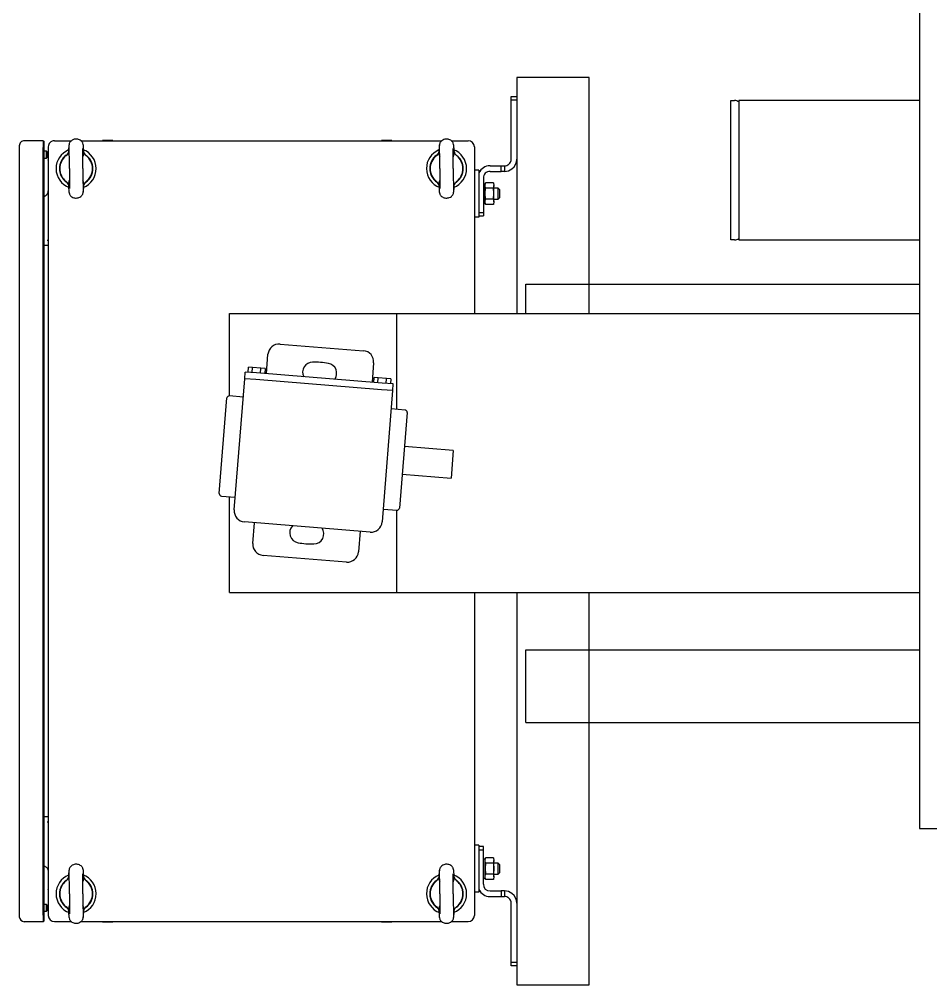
# Model space of a CAD drawing. Header units: millimetres. Extents: x 89978 to 501025, y -351975 to 835730.
# Drawn here: x 147636 to 148453, y -212986 to -212121 of the extents above; entities that cross this region are included whole.
import ezdxf

# ---------------------------------------------------------------- set-up
doc = ezdxf.new("R2010")
doc.units = ezdxf.units.MM
doc.header["$LTSCALE"] = 150
doc.layers.add('------00 Switch Gear_154kV', color=4, linetype='Continuous')

# ---------------------------------------------------------------- blocks, each defined once
blk = doc.blocks.new('X-1F-PLAN$0$top tr')
at = {"layer": '------00 Switch Gear_154kV', "linetype": 'Continuous'}
for p, q in [((324597.05, 115327.95), (324532.05, 115327.95)), ((324532.05, 115327.95), (324532.05, 114976.45)), ((324597.05, 114976.45), (324597.05, 115327.95)), ((324597.05, 115310.95), (324602.05, 115310.95)), ((324597.05, 115307.95), (324602.05, 115307.95)), ((324602.05, 115310.95), (324602.05, 115307.95)), ((324602.05, 115307.95), (324602.05, 115254.95)), ((324635.05, 114976.45), (324635.05, 115265.95)), ((324655.79, 115271.45), (324640.55, 115271.45)), ((324987.79, 115271.45), (324664.27, 115271.45)), ((324709.24, 115271.45), (324709.1, 115271.55)), ((324711.41, 115271.55), (324709.1, 115271.55)), ((324716.03, 115271.55), (324711.41, 115271.55)), ((324711.41, 115271.55), (324711.48, 115271.45)), ((324715.95, 115271.45), (324716.03, 115271.55)), ((324718.33, 115271.55), (324716.03, 115271.55)), ((324718.19, 115271.45), (324718.33, 115271.55)), ((324959.24, 115271.45), (324959.1, 115271.55)), ((324961.41, 115271.55), (324959.1, 115271.55)), ((324966.03, 115271.55), (324961.41, 115271.55)), ((324961.41, 115271.55), (324961.48, 115271.45)), ((324965.95, 115271.45), (324966.03, 115271.55)), ((324968.33, 115271.55), (324966.03, 115271.55)), ((324968.19, 115271.45), (324968.33, 115271.55)), ((325011.55, 115271.45), (324996.27, 115271.45)), ((325017.05, 114576.95), (325017.05, 115265.95)), ((325021.5, 115271.5), (325021, 115271)), ((325021, 115265.5), (325021, 115271)), ((325021, 114577.5), (325021, 115265.5)), ((325021.5, 115271.5), (325038.5, 115271.5)), ((325021.5, 115265.5), (325021.5, 115271.5)), ((325021.5, 115265.5), (325021.5, 114577.5)), ((325043, 115265.5), (325043, 115267)), ((325043, 114577.5), (325043, 115265.5)), ((325018.59, 115262), (325018, 115261.41)), ((325018, 115261.41), (325018, 115256.59)), ((325018, 115256.59), (325018.59, 115256)), ((325018.59, 115262), (325018.59, 115256)), ((325021, 115262), (325018.59, 115262)), ((325018.59, 115256), (325021, 115256)), ((324608.05, 115243.95), (324608.05, 115248.95)), ((324611.05, 115248.95), (324608.05, 115248.95)), ((324621.05, 115248.95), (324611.05, 115248.95)), ((324611.05, 115243.95), (324611.05, 115248.95)), ((325017.05, 115254.08), (325017.15, 115254.22)), ((325017.15, 115251.34), (325017.05, 115251.26)), ((325017.15, 115251.34), (325017.15, 115254.22)), ((325017.15, 115245.56), (325017.15, 115251.34)), ((324608.05, 115243.95), (324611.05, 115243.95)), ((324621.05, 115243.95), (324611.05, 115243.95)), ((324627.05, 115237.95), (324627.05, 115206.95)), ((324631.05, 115244.95), (324635.05, 115244.95)), ((324631.05, 115202.95), (324631.05, 115244.95)), ((325017.05, 115245.63), (325017.15, 115245.56)), ((325017.05, 115242.82), (325017.15, 115242.67)), ((325017.15, 115242.67), (325017.15, 115245.56)), ((324618.03, 115233.78), (324617.53, 115232.4)), ((324617.55, 115231.31), (324618.02, 115233.76)), ((324618.02, 115228.86), (324617.55, 115231.31)), ((324617.55, 115231.31), (324617.55, 115223.95)), ((324618.02, 115233.76), (324625.07, 115233.76)), ((324625.55, 115232.45), (324625.06, 115233.78)), ((324625.07, 115233.76), (324625.55, 115231.31)), ((324625.55, 115231.31), (324625.07, 115228.86)), ((324627.05, 115232.45), (324625.55, 115232.45)), ((324625.55, 115232.23), (324625.55, 115229.78)), ((324625.55, 115231.31), (324625.55, 115223.95)), ((324613.65, 115228.95), (324612.15, 115227.45)), ((324612.15, 115227.45), (324612.15, 115220.45)), ((324613.65, 115228.95), (324613.65, 115218.95)), ((324615.15, 115228.95), (324613.65, 115228.95)), ((324617.55, 115228.95), (324615.15, 115228.95)), ((324617.55, 115223.95), (324618.02, 115228.86)), ((324618.02, 115219.04), (324617.55, 115223.95)), ((324617.55, 115223.95), (324617.55, 115216.59)), ((324618.02, 115228.86), (324625.07, 115228.86)), ((324625.55, 115223.95), (324625.07, 115228.86)), ((324625.07, 115219.04), (324625.55, 115223.95)), ((324625.55, 115226.35), (324625.55, 115221.46)), ((324625.55, 115223.95), (324625.55, 115216.59)), ((324612.15, 115220.45), (324613.65, 115218.95)), ((324613.65, 115218.95), (324615.15, 115218.95)), ((324615.15, 115218.95), (324617.55, 115218.95)), ((324617.53, 115215.5), (324618.03, 115214.11)), ((324617.55, 115216.59), (324618.02, 115219.04)), ((324618.02, 115214.13), (324617.55, 115216.59)), ((324618.02, 115219.04), (324625.07, 115219.04)), ((324618.02, 115214.13), (324625.07, 115214.13)), ((324625.06, 115214.11), (324625.55, 115215.45)), ((324625.07, 115219.04), (324625.55, 115216.59)), ((324625.55, 115216.59), (324625.07, 115214.13)), ((324625.55, 115218.19), (324625.55, 115215.67)), ((324625.55, 115215.45), (324627.05, 115215.45)), ((324631.05, 115206.95), (324627.05, 115206.95)), ((324627.05, 115206.95), (324627.05, 115203.95)), ((324627.05, 115203.95), (324631.05, 115203.95)), ((324631.05, 115202.95), (324635.05, 115202.95)), ((324236.05, 115187.95), (324136.05, 115187.95)), ((324236.05, 113307.95), (324236.05, 115187.95)), ((325017.05, 115177.5), (325020.5, 115177.5)), ((324589.05, 115092.95), (324236.05, 115092.95)), ((324589.05, 115092.95), (324589.05, 115027.95)), ((324589.05, 115027.95), (324236.05, 115027.95)), ((324704.55, 114976.45), (324236.05, 114976.45)), ((324704.55, 114976.45), (324704.55, 114902.63)), ((324854.55, 114976.45), (324704.55, 114976.45)), ((324854.55, 114976.45), (324854.55, 114890.56)), ((324749.79, 114949.15), (324824.54, 114943.13)), ((324737.53, 114921.54), (324739.02, 114939.98)), ((324833.71, 114932.37), (324832.23, 114913.92)), ((324728.56, 114922.27), (324841.2, 114913.2)), ((324708.33, 114795.48), (324717.79, 114913.1)), ((324695.36, 114815.08), (324702.26, 114900.81)), ((324716.87, 114901.64), (324704.41, 114902.64)), ((324850.36, 114902.43), (324840.9, 114784.81)), ((324861.9, 114889.97), (324849.44, 114890.97)), ((324863.73, 114887.81), (324856.84, 114802.09)), ((324653.95, 114849.01), (324655.95, 114873.93)), ((324699.81, 114870.4), (324655.95, 114873.93)), ((324653.95, 114849.01), (324697.8, 114845.48)), ((324697.19, 114812.93), (324709.65, 114811.93)), ((324704.55, 114812.34), (324704.55, 114726.45)), ((324842.22, 114801.26), (324854.68, 114800.26)), ((324854.55, 114800.27), (324854.55, 114726.45)), ((324708.28, 114795.48), (324707.8, 114789.5)), ((324707.8, 114789.5), (324717.81, 114788.7)), ((324708.28, 114795.48), (324718.3, 114794.68)), ((324709.97, 114784.81), (324710.33, 114789.3)), ((324714.07, 114789), (324713.71, 114784.51)), ((324717.81, 114788.7), (324830.45, 114779.63)), ((324718.3, 114794.68), (324830.93, 114785.62)), ((324721.55, 114788.4), (324721.19, 114783.91)), ((324725.3, 114788.1), (324724.93, 114783.61)), ((324725.38, 114770.53), (324726.79, 114787.98)), ((324709.97, 114784.81), (324713.71, 114784.51)), ((324713.71, 114784.51), (324721.19, 114783.91)), ((324721.19, 114783.91), (324724.93, 114783.61)), ((324821.48, 114780.36), (324820.08, 114762.91)), ((324822.61, 114775.75), (324822.97, 114780.24)), ((324826.71, 114779.94), (324826.35, 114775.45)), ((324830.45, 114779.63), (324840.47, 114778.83)), ((324830.93, 114785.62), (324840.95, 114784.81)), ((324834.19, 114779.33), (324833.83, 114774.85)), ((324840.95, 114784.81), (324840.47, 114778.83)), ((324822.61, 114775.75), (324826.35, 114775.45)), ((324826.35, 114775.45), (324833.83, 114774.85)), ((324833.83, 114774.85), (324837.57, 114774.55)), ((324837.93, 114779.03), (324837.57, 114774.55)), ((324809.31, 114753.75), (324734.55, 114759.76)), ((324704.55, 114726.45), (324236.05, 114726.45)), ((324532.05, 114726.45), (324532.05, 114514.95)), ((324589.05, 114726.45), (324589.05, 114699.95)), ((324597.05, 114514.95), (324597.05, 114726.45)), ((324635.05, 114576.95), (324635.05, 114726.45)), ((324854.55, 114726.45), (324704.55, 114726.45)), ((324589.05, 114699.95), (324236.05, 114699.95)), ((324398.05, 114660.45), (324236.05, 114660.45)), ((324398.05, 114535.45), (324398.05, 114660.45)), ((324401.8, 114660.45), (324405.05, 114660.45)), ((324405.05, 114660.45), (324405.05, 114535.45)), ((325017.05, 114665.5), (325020.5, 114665.5)), ((324631.05, 114638.95), (324627.05, 114638.95)), ((324627.05, 114635.95), (324627.05, 114638.95)), ((324631.05, 114635.95), (324627.05, 114635.95)), ((324627.05, 114604.95), (324627.05, 114635.95)), ((324631.05, 114639.95), (324635.05, 114639.95)), ((324631.05, 114597.95), (324631.05, 114639.95)), ((324613.65, 114623.95), (324612.15, 114622.45)), ((324613.65, 114623.95), (324613.65, 114613.95)), ((324615.15, 114623.95), (324613.65, 114623.95)), ((324617.55, 114623.95), (324615.15, 114623.95)), ((324618.03, 114628.78), (324617.53, 114627.4)), ((324617.55, 114626.31), (324618.02, 114628.76)), ((324618.02, 114623.86), (324617.55, 114626.31)), ((324617.55, 114626.31), (324617.55, 114618.95)), ((324618.02, 114623.86), (324617.55, 114618.95)), ((324618.02, 114628.76), (324625.07, 114628.76)), ((324618.02, 114623.86), (324625.07, 114623.86)), ((324625.55, 114627.45), (324625.06, 114628.78)), ((324625.07, 114628.76), (324625.55, 114626.31)), ((324625.55, 114626.31), (324625.07, 114623.86)), ((324625.07, 114623.86), (324625.55, 114618.95)), ((324627.05, 114627.45), (324625.55, 114627.45)), ((324625.55, 114627.23), (324625.55, 114616.47)), ((324625.55, 114626.31), (324625.55, 114618.95)), ((324612.15, 114622.45), (324612.15, 114615.45)), ((324612.15, 114615.45), (324613.65, 114613.95)), ((324617.55, 114618.95), (324618.02, 114614.04)), ((324617.55, 114618.95), (324617.55, 114611.59)), ((324625.55, 114618.95), (324625.07, 114614.04)), ((324625.55, 114618.95), (324625.55, 114611.59)), ((324613.65, 114613.95), (324615.15, 114613.95)), ((324615.15, 114613.95), (324617.55, 114613.95)), ((324617.53, 114610.5), (324618.03, 114609.11)), ((324617.55, 114611.59), (324618.02, 114614.04)), ((324618.02, 114609.13), (324617.55, 114611.59)), ((324618.02, 114614.04), (324625.07, 114614.04)), ((324618.02, 114609.13), (324625.07, 114609.13)), ((324625.06, 114609.11), (324625.55, 114610.45)), ((324625.07, 114614.04), (324625.55, 114611.59)), ((324625.55, 114611.59), (324625.07, 114609.13)), ((324625.55, 114613.16), (324625.55, 114610.67)), ((324625.55, 114610.45), (324627.05, 114610.45)), ((324608.05, 114598.95), (324611.05, 114598.95)), ((324608.05, 114593.95), (324608.05, 114598.95)), ((324621.05, 114598.95), (324611.05, 114598.95)), ((324611.05, 114598.95), (324611.05, 114593.95)), ((324631.05, 114597.95), (324635.05, 114597.95)), ((325017.05, 114600.08), (325017.15, 114600.22)), ((325017.15, 114597.34), (325017.15, 114600.22)), ((324611.05, 114593.95), (324608.05, 114593.95)), ((324621.05, 114593.95), (324611.05, 114593.95)), ((325017.15, 114597.34), (325017.05, 114597.26)), ((325017.05, 114591.63), (325017.15, 114591.56)), ((325017.05, 114588.82), (325017.15, 114588.67)), ((325017.15, 114591.56), (325017.15, 114597.34)), ((325017.15, 114588.67), (325017.15, 114591.56)), ((324602.05, 114587.95), (324602.05, 114534.95)), ((325018.59, 114587), (325018, 114586.41)), ((325018, 114586.41), (325018, 114581.59)), ((325018, 114581.59), (325018.59, 114581)), ((325018.59, 114587), (325018.59, 114581)), ((325021, 114587), (325018.59, 114587)), ((325018.59, 114581), (325021, 114581)), ((325021, 114572), (325021, 114577.5)), ((325021.5, 114571.5), (325021, 114572)), ((325021.5, 114571.5), (325021.5, 114577.5)), ((325021.5, 114571.5), (325038.5, 114571.5)), ((325043, 114576), (325043, 114577.5)), ((324655.82, 114571.45), (324640.55, 114571.45)), ((324987.82, 114571.45), (324664.3, 114571.45)), ((324709.24, 114571.45), (324709.1, 114571.35)), ((324709.1, 114571.35), (324711.41, 114571.35)), ((324711.41, 114571.35), (324711.48, 114571.45)), ((324711.41, 114571.35), (324716.03, 114571.35)), ((324715.95, 114571.45), (324716.03, 114571.35)), ((324716.03, 114571.35), (324718.33, 114571.35)), ((324718.19, 114571.45), (324718.33, 114571.35)), ((324959.24, 114571.45), (324959.1, 114571.35)), ((324959.1, 114571.35), (324961.41, 114571.35)), ((324961.41, 114571.35), (324961.48, 114571.45)), ((324961.41, 114571.35), (324966.03, 114571.35)), ((324965.95, 114571.45), (324966.03, 114571.35)), ((324966.03, 114571.35), (324968.33, 114571.35)), ((324968.19, 114571.45), (324968.33, 114571.35)), ((325011.55, 114571.45), (324996.3, 114571.45)), ((324236.05, 114535.45), (324398.05, 114535.45)), ((324405.05, 114535.45), (324401.8, 114535.45)), ((324602.05, 114534.95), (324597.05, 114534.95)), ((324602.05, 114531.95), (324597.05, 114531.95)), ((324602.05, 114534.95), (324602.05, 114531.95)), ((324532.05, 114514.95), (324597.05, 114514.95))]:
    blk.add_line(p, q, dxfattribs=at)
for centre, radius, start, end in [((324640.55, 115265.95), 5.5, 90, 180), ((324293.88, 115249.46), 360.18, 359.52076, 2.69455), ((324625.88, 115249.46), 360.18, 359.52076, 2.69455), ((325011.55, 115265.95), 5.5, 0, 90), ((325038.5, 115267), 4.5, 0, 90), ((324660.05, 115246.45), 18, 110.57101, 249.99184), ((324660.05, 115246.45), 15, 126.02866, 233.73825), ((324660.05, 115246.45), 14.73, 127.81454, 232.18546), ((324646.77, 115263.38), 6.8, 308.7168, 347.05457), ((324660.05, 115260.17), 6.87, 165.72872, 206.65733), ((324660.05, 115246.45), 18, 0, 70.16879), ((324660.05, 115260.17), 6.87, 332.88325, 14.27128), ((324660.05, 115246.45), 15, 0, 65.34704), ((324673.3, 115263.37), 6.77, 192.87712, 231.35151), ((324660.05, 115246.45), 14.73, 307.81454, 52.18546), ((324992.05, 115246.45), 18, 110.57101, 249.99184), ((324992.05, 115246.45), 15, 126.02866, 233.73825), ((324992.05, 115246.45), 14.73, 127.81454, 232.18546), ((324978.77, 115263.38), 6.8, 308.7168, 347.05457), ((324992.05, 115260.17), 6.87, 165.72872, 206.65733), ((324992.05, 115246.45), 18, 0, 70.16879), ((324992.05, 115260.17), 6.87, 332.88325, 14.27128), ((324992.05, 115246.45), 15, 0, 65.34704), ((325005.3, 115263.37), 6.77, 192.87712, 231.35151), ((324992.05, 115246.45), 14.73, 307.81454, 52.18546), ((324608.05, 115254.95), 11, 180, 232.55178), ((324608.05, 115254.95), 6, 180, 232.55178), ((324608.05, 115254.95), 6, 232.55178, 270), ((324621.05, 115237.95), 11, 24.61998, 90), ((325026.22, 115243.44), 360.18, 179.52076, 182.69455), ((324660.05, 115246.45), 18, 292.36297, 0), ((324660.05, 115246.45), 15, 307.25847, 0), ((325358.22, 115243.44), 360.18, 179.52076, 182.69455), ((324992.05, 115246.45), 18, 292.36297, 0), ((324992.05, 115246.45), 15, 307.25847, 0), ((324608.05, 115254.95), 11, 232.55178, 270), ((324621.05, 115237.95), 6, 0, 90), ((324646.79, 115229.53), 6.77, 12.87712, 51.35151), ((324660.05, 115232.73), 6.87, 152.88325, 194.27128), ((324660.05, 115232.73), 6.87, 345.72872, 26.65733), ((324673.32, 115229.51), 6.8, 128.7168, 167.05457), ((324978.79, 115229.53), 6.77, 12.87712, 51.35151), ((324992.05, 115232.73), 6.87, 152.88325, 194.27128), ((324992.05, 115232.73), 6.87, 345.72872, 26.65733), ((325005.32, 115229.51), 6.8, 128.7168, 167.05457), ((325018, 115179.5), 2.5, 90, 112.33368), ((324748.98, 114939.18), 10, 85.4, 175.4), ((324823.74, 114933.17), 10, 355.4, 85.4), ((324779.04, 114923.95), 9, 90.39924, 214.89584), ((324779.55, 114851.45), 81.5, 80.40043, 90.39924), ((324791.64, 114922.93), 9, 315.90446, 80.40043), ((324727.76, 114912.3), 10, 85.4, 175.4), ((324840.39, 114903.24), 10, 355.4, 85.4), ((324704.25, 114900.65), 2, 85.4, 175.4), ((324861.74, 114887.97), 2, 355.4, 85.4), ((324697.35, 114814.92), 2, 175.4, 265.4), ((324854.84, 114802.25), 2, 265.4, 355.4), ((324767.46, 114779.96), 9, 143.73775, 260.40076), ((324780.05, 114778.95), 9, 270.39957, 27.06199), ((324735.35, 114769.73), 10, 175.4, 265.4), ((324779.55, 114851.45), 81.5, 260.40076, 270.39957), ((324810.11, 114763.71), 10, 265.4, 355.4), ((324401.8, 114654.45), 6, 90, 128.75892), ((325018, 114663.5), 2.5, 247.66632, 270), ((324293.88, 114599.46), 360.18, 359.52076, 2.69455), ((324625.88, 114599.46), 360.18, 359.52076, 2.69455), ((324660.05, 114596.45), 18, 110.57101, 249.99184), ((324660.05, 114596.45), 15, 126.02866, 233.73825), ((324660.05, 114596.45), 14.73, 127.81454, 232.18546), ((324646.77, 114613.38), 6.8, 308.7168, 347.05457), ((324660.05, 114610.17), 6.87, 165.72872, 206.65733), ((324660.05, 114596.45), 18, 0, 70.16879), ((324660.05, 114610.17), 6.87, 332.88325, 14.27128), ((324660.05, 114596.45), 15, 0, 65.80503), ((324673.3, 114613.37), 6.77, 192.87712, 231.35151), ((324660.05, 114596.45), 14.73, 307.81454, 52.18546), ((324992.05, 114596.45), 18, 110.57101, 249.99184), ((324992.05, 114596.45), 15, 126.02866, 233.73825), ((324992.05, 114596.45), 14.73, 127.81454, 232.18546), ((324978.77, 114613.38), 6.8, 308.7168, 347.05457), ((324992.05, 114610.17), 6.87, 165.72872, 206.65733), ((324992.05, 114596.45), 18, 0, 70.16879), ((324992.05, 114610.17), 6.87, 332.88325, 14.27128), ((324992.05, 114596.45), 15, 0, 65.80503), ((325005.3, 114613.37), 6.77, 192.87712, 231.35151), ((324992.05, 114596.45), 14.73, 307.81454, 52.18546), ((324608.05, 114587.95), 11, 90, 127.44822), ((324621.05, 114604.95), 6, 270, 0), ((324621.05, 114604.95), 11, 270, 335.38002), ((324608.05, 114587.95), 11, 127.44822, 180), ((324608.05, 114587.95), 6, 127.44822, 180), ((324608.05, 114587.95), 6, 90, 127.44822), ((325026.22, 114593.44), 360.18, 179.52076, 182.69455), ((324660.05, 114596.45), 18, 292.36297, 0), ((324660.05, 114596.45), 15, 307.25847, 0), ((325358.22, 114593.44), 360.18, 179.52076, 182.69455), ((324992.05, 114596.45), 18, 292.36297, 0), ((324992.05, 114596.45), 15, 307.25847, 0), ((324646.79, 114579.53), 6.77, 12.87712, 51.35151), ((324660.05, 114582.73), 6.87, 152.88325, 194.27128), ((324660.05, 114582.73), 6.87, 345.72872, 26.65733), ((324673.32, 114579.51), 6.8, 128.7168, 167.05457), ((324978.79, 114579.53), 6.77, 12.87712, 51.35151), ((324992.05, 114582.73), 6.87, 152.88325, 194.27128), ((324992.05, 114582.73), 6.87, 345.72872, 26.65733), ((325005.32, 114579.51), 6.8, 128.7168, 167.05457), ((324640.55, 114576.95), 5.5, 180, 270), ((325011.55, 114576.95), 5.5, 270, 0), ((325038.5, 114576), 4.5, 270, 0), ((324401.8, 114541.45), 6, 231.24108, 270)]:
    blk.add_arc(centre, radius, start, end, dxfattribs=at)
for points, knots in [([(324666.87, 115261.06), (324666.85, 115261.89), (324666.79, 115264.25), (324666.61, 115266.99), (324666.38, 115268.59), (324665.81, 115269.86), (324665.04, 115270.9), (324663.8, 115271.91), (324662.27, 115272.6), (324660.69, 115272.9), (324659.12, 115272.88), (324657.38, 115272.47), (324655.92, 115271.65), (324654.83, 115270.58), (324654.14, 115269.53), (324653.69, 115268.27), (324653.64, 115267.46), (324653.61, 115266.98)], [0, 0, 0, 0, 0.089961, 0.303966, 0.442391, 0.487093, 0.530596, 0.579486, 0.632534, 0.680152, 0.722417, 0.772737, 0.838539, 0.876422, 0.916509, 0.957951, 1, 1, 1, 1]), ([(324998.87, 115261.06), (324998.85, 115261.89), (324998.79, 115264.25), (324998.61, 115266.99), (324998.38, 115268.59), (324997.81, 115269.86), (324997.04, 115270.9), (324995.8, 115271.91), (324994.27, 115272.6), (324992.69, 115272.9), (324991.12, 115272.88), (324989.38, 115272.47), (324987.92, 115271.65), (324986.83, 115270.58), (324986.14, 115269.53), (324985.69, 115268.27), (324985.64, 115267.46), (324985.61, 115266.98)], [0, 0, 0, 0, 0.089961, 0.303966, 0.442391, 0.487093, 0.530596, 0.579486, 0.632534, 0.680152, 0.722417, 0.772737, 0.838539, 0.876422, 0.916509, 0.957951, 1, 1, 1, 1]), ([(324653.53, 115267.61), (324653.47, 115267.31), (324653.36, 115265.76), (324653.24, 115262.83), (324653.21, 115260.68), (324653.2, 115260.33)], [0.320361, 0.320361, 0.320361, 0.320361, 0.6366517, 0.949028, 1, 1, 1, 1]), ([(324666.05, 115246.45), (324666.05, 115248.69), (324666.06, 115252.31), (324666.11, 115257.32), (324666.14, 115260.79), (324666.14, 115262.94), (324666.09, 115264.03), (324665.99, 115264.29), (324665.93, 115264.32)], [0, 0, 0, 0, 0.131338, 0.2499241, 0.3513575, 0.4371809, 0.5079826, 0.5593926, 0.5593926, 0.5593926, 0.5593926]), ([(324985.53, 115267.61), (324985.47, 115267.31), (324985.36, 115265.76), (324985.24, 115262.83), (324985.21, 115260.68), (324985.2, 115260.33)], [0.320361, 0.320361, 0.320361, 0.320361, 0.6366517, 0.949028, 1, 1, 1, 1]), ([(324998.05, 115246.45), (324998.05, 115248.69), (324998.06, 115252.31), (324998.11, 115257.32), (324998.14, 115260.79), (324998.14, 115262.94), (324998.09, 115264.03), (324997.99, 115264.29), (324997.93, 115264.32)], [0, 0, 0, 0, 0.131338, 0.2499241, 0.3513575, 0.4371809, 0.5079826, 0.5593926, 0.5593926, 0.5593926, 0.5593926]), ([(324654.05, 115246.45), (324654.04, 115244.21), (324654.03, 115240.59), (324653.98, 115235.58), (324653.95, 115232.11), (324653.95, 115229.95), (324654.01, 115228.87), (324654.1, 115228.61), (324654.17, 115228.57)], [0, 0, 0, 0, 0.131338, 0.2499241, 0.3513575, 0.4371809, 0.5079826, 0.5593926, 0.5593926, 0.5593926, 0.5593926]), ([(324986.05, 115246.45), (324986.04, 115244.21), (324986.03, 115240.59), (324985.98, 115235.58), (324985.95, 115232.11), (324985.95, 115229.95), (324986.01, 115228.87), (324986.1, 115228.61), (324986.17, 115228.57)], [0, 0, 0, 0, 0.131338, 0.2499241, 0.3513575, 0.4371809, 0.5079826, 0.5593926, 0.5593926, 0.5593926, 0.5593926]), ([(324653.22, 115231.84), (324653.24, 115231.01), (324653.3, 115228.65), (324653.48, 115225.91), (324653.71, 115224.3), (324654.29, 115223.04), (324655.05, 115222), (324656.29, 115220.98), (324657.83, 115220.29), (324659.4, 115219.99), (324660.98, 115220.02), (324662.71, 115220.42), (324664.17, 115221.24), (324665.26, 115222.32), (324665.95, 115223.37), (324666.4, 115224.62), (324666.46, 115225.44), (324666.48, 115225.92)], [0, 0, 0, 0, 0.089961, 0.303966, 0.442391, 0.487093, 0.530596, 0.579486, 0.632534, 0.680152, 0.722417, 0.772737, 0.838539, 0.876422, 0.916509, 0.957951, 1, 1, 1, 1]), ([(324666.56, 115225.29), (324666.62, 115225.58), (324666.73, 115227.14), (324666.85, 115230.06), (324666.88, 115232.21), (324666.89, 115232.57)], [0.320361, 0.320361, 0.320361, 0.320361, 0.6366517, 0.949028, 1, 1, 1, 1]), ([(324985.22, 115231.84), (324985.24, 115231.01), (324985.3, 115228.65), (324985.48, 115225.91), (324985.71, 115224.3), (324986.29, 115223.04), (324987.05, 115222), (324988.29, 115220.98), (324989.83, 115220.29), (324991.4, 115219.99), (324992.98, 115220.02), (324994.71, 115220.42), (324996.17, 115221.24), (324997.26, 115222.32), (324997.95, 115223.37), (324998.4, 115224.62), (324998.46, 115225.44), (324998.48, 115225.92)], [0, 0, 0, 0, 0.089961, 0.303966, 0.442391, 0.487093, 0.530596, 0.579486, 0.632534, 0.680152, 0.722417, 0.772737, 0.838539, 0.876422, 0.916509, 0.957951, 1, 1, 1, 1]), ([(324998.56, 115225.29), (324998.62, 115225.58), (324998.73, 115227.14), (324998.85, 115230.06), (324998.88, 115232.21), (324998.89, 115232.57)], [0.320361, 0.320361, 0.320361, 0.320361, 0.6366517, 0.949028, 1, 1, 1, 1]), ([(325022.05, 115221.45), (325021.46, 115221.45), (325020.82, 115221.56), (325019.9, 115221.92), (325019.6, 115222.08), (325019.02, 115222.45), (325018.75, 115222.67), (325018.27, 115223.16), (325018.05, 115223.43), (325017.67, 115224), (325017.52, 115224.3), (325017.15, 115225.22), (325017.05, 115225.86), (325017.05, 115226.45)], [0, 0, 0, 0, 0.25, 0.25, 0.375, 0.375, 0.5, 0.5, 0.625, 0.625, 0.75, 0.75, 1, 1, 1, 1]), ([(324653.53, 114617.61), (324653.47, 114617.31), (324653.36, 114615.76), (324653.24, 114612.83), (324653.21, 114610.68), (324653.2, 114610.33)], [0.320361, 0.320361, 0.320361, 0.320361, 0.6366517, 0.949028, 1, 1, 1, 1]), ([(324666.87, 114611.06), (324666.85, 114611.89), (324666.79, 114614.25), (324666.61, 114616.99), (324666.38, 114618.59), (324665.81, 114619.86), (324665.04, 114620.9), (324663.8, 114621.91), (324662.27, 114622.6), (324660.69, 114622.9), (324659.12, 114622.88), (324657.38, 114622.47), (324655.92, 114621.65), (324654.83, 114620.58), (324654.14, 114619.53), (324653.69, 114618.27), (324653.64, 114617.46), (324653.61, 114616.98)], [0, 0, 0, 0, 0.089961, 0.303966, 0.442391, 0.487093, 0.530596, 0.579486, 0.632534, 0.680152, 0.722417, 0.772737, 0.838539, 0.876422, 0.916509, 0.957951, 1, 1, 1, 1]), ([(324985.53, 114617.61), (324985.47, 114617.31), (324985.36, 114615.76), (324985.24, 114612.83), (324985.21, 114610.68), (324985.2, 114610.33)], [0.320361, 0.320361, 0.320361, 0.320361, 0.6366517, 0.949028, 1, 1, 1, 1]), ([(324998.87, 114611.06), (324998.85, 114611.89), (324998.79, 114614.25), (324998.61, 114616.99), (324998.38, 114618.59), (324997.81, 114619.86), (324997.04, 114620.9), (324995.8, 114621.91), (324994.27, 114622.6), (324992.69, 114622.9), (324991.12, 114622.88), (324989.38, 114622.47), (324987.92, 114621.65), (324986.83, 114620.58), (324986.14, 114619.53), (324985.69, 114618.27), (324985.64, 114617.46), (324985.61, 114616.98)], [0, 0, 0, 0, 0.089961, 0.303966, 0.442391, 0.487093, 0.530596, 0.579486, 0.632534, 0.680152, 0.722417, 0.772737, 0.838539, 0.876422, 0.916509, 0.957951, 1, 1, 1, 1]), ([(324666.05, 114596.45), (324666.05, 114598.69), (324666.06, 114602.31), (324666.11, 114607.32), (324666.14, 114610.79), (324666.14, 114612.94), (324666.09, 114614.03), (324665.99, 114614.29), (324665.93, 114614.32)], [0, 0, 0, 0, 0.131338, 0.2499241, 0.3513575, 0.4371809, 0.5079826, 0.5593926, 0.5593926, 0.5593926, 0.5593926]), ([(324998.05, 114596.45), (324998.05, 114598.69), (324998.06, 114602.31), (324998.11, 114607.32), (324998.14, 114610.79), (324998.14, 114612.94), (324998.09, 114614.03), (324997.99, 114614.29), (324997.93, 114614.32)], [0, 0, 0, 0, 0.131338, 0.2499241, 0.3513575, 0.4371809, 0.5079826, 0.5593926, 0.5593926, 0.5593926, 0.5593926]), ([(324654.05, 114596.45), (324654.04, 114594.21), (324654.03, 114590.59), (324653.98, 114585.58), (324653.95, 114582.11), (324653.95, 114579.95), (324654.01, 114578.87), (324654.1, 114578.61), (324654.17, 114578.57)], [0, 0, 0, 0, 0.131338, 0.2499241, 0.3513575, 0.4371809, 0.5079826, 0.5593926, 0.5593926, 0.5593926, 0.5593926]), ([(324986.05, 114596.45), (324986.04, 114594.21), (324986.03, 114590.59), (324985.98, 114585.58), (324985.95, 114582.11), (324985.95, 114579.95), (324986.01, 114578.87), (324986.1, 114578.61), (324986.17, 114578.57)], [0, 0, 0, 0, 0.131338, 0.2499241, 0.3513575, 0.4371809, 0.5079826, 0.5593926, 0.5593926, 0.5593926, 0.5593926]), ([(324653.22, 114581.84), (324653.24, 114581.01), (324653.3, 114578.65), (324653.48, 114575.91), (324653.71, 114574.3), (324654.29, 114573.04), (324655.05, 114572), (324656.29, 114570.98), (324657.83, 114570.29), (324659.4, 114569.99), (324660.98, 114570.02), (324662.71, 114570.42), (324664.17, 114571.24), (324665.26, 114572.32), (324665.95, 114573.37), (324666.4, 114574.62), (324666.46, 114575.44), (324666.48, 114575.92)], [0, 0, 0, 0, 0.089961, 0.303966, 0.442391, 0.487093, 0.530596, 0.579486, 0.632534, 0.680152, 0.722417, 0.772737, 0.838539, 0.876422, 0.916509, 0.957951, 1, 1, 1, 1]), ([(324666.56, 114575.29), (324666.62, 114575.58), (324666.73, 114577.14), (324666.85, 114580.06), (324666.88, 114582.21), (324666.89, 114582.57)], [0.320361, 0.320361, 0.320361, 0.320361, 0.6366517, 0.949028, 1, 1, 1, 1]), ([(324985.22, 114581.84), (324985.24, 114581.01), (324985.3, 114578.65), (324985.48, 114575.91), (324985.71, 114574.3), (324986.29, 114573.04), (324987.05, 114572), (324988.29, 114570.98), (324989.83, 114570.29), (324991.4, 114569.99), (324992.98, 114570.02), (324994.71, 114570.42), (324996.17, 114571.24), (324997.26, 114572.32), (324997.95, 114573.37), (324998.4, 114574.62), (324998.46, 114575.44), (324998.48, 114575.92)], [0, 0, 0, 0, 0.089961, 0.303966, 0.442391, 0.487093, 0.530596, 0.579486, 0.632534, 0.680152, 0.722417, 0.772737, 0.838539, 0.876422, 0.916509, 0.957951, 1, 1, 1, 1]), ([(324998.56, 114575.29), (324998.62, 114575.58), (324998.73, 114577.14), (324998.85, 114580.06), (324998.88, 114582.21), (324998.89, 114582.57)], [0.320361, 0.320361, 0.320361, 0.320361, 0.6366517, 0.949028, 1, 1, 1, 1])]:
    blk.add_open_spline(points, degree=3, knots=knots, dxfattribs=at)
blk.add_rational_spline([(325022.05, 114621.45), (325017.05, 114621.45), (325017.05, 114616.45)], [1, 0.707106781187, 1], degree=2, dxfattribs=at)

msp = doc.modelspace()

# ---------------------------------------------------------------- block references
at = {"layer": '------00 Switch Gear_154kV', "color": 4, "rotation": 180}
msp.add_blockref('X-1F-PLAN$0$top tr', (472679.12, -97658.11), dxfattribs=at)
msp.add_blockref('X-1F-PLAN$0$top tr', (472679.12, -97658.11), dxfattribs=at)

doc.saveas('drawing.dxf')
